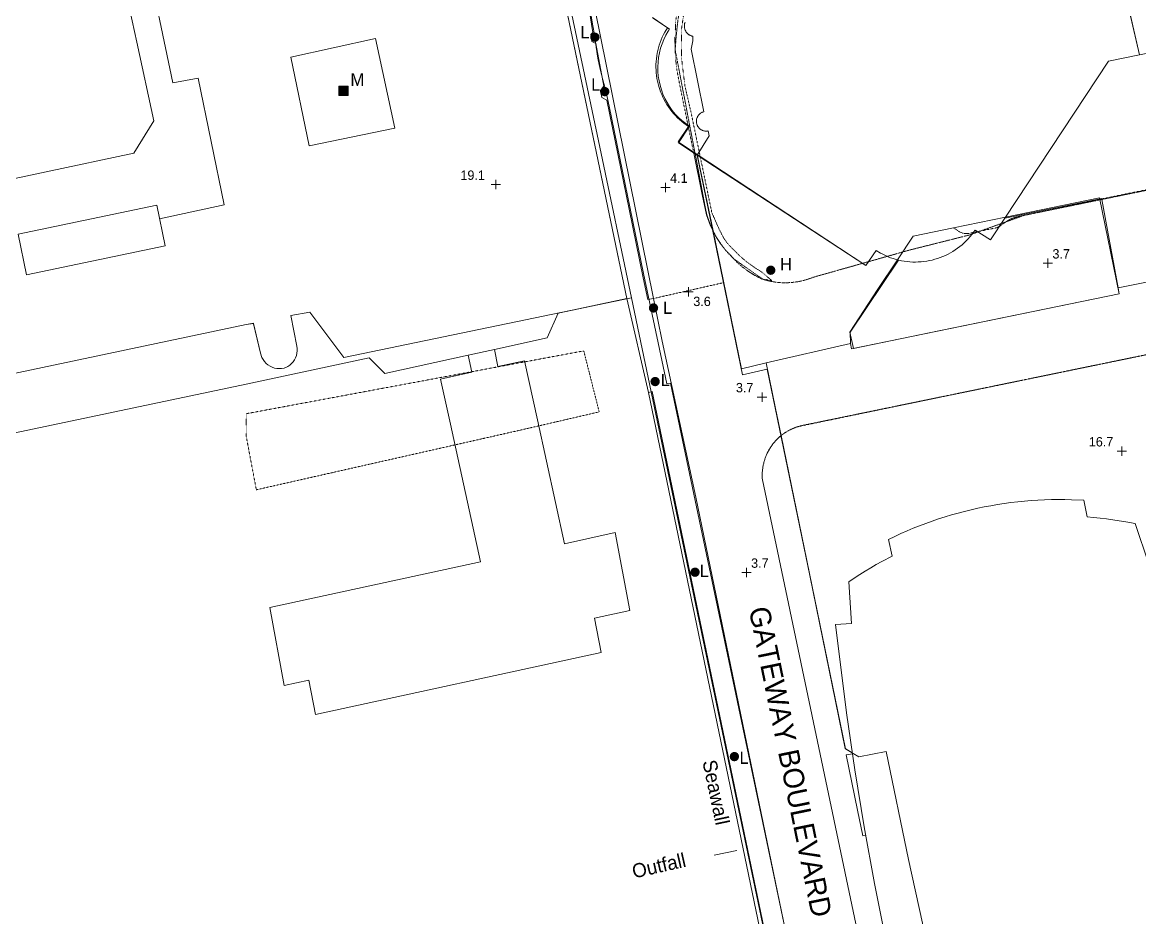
# Model space of a CAD drawing. Header units: millimetres. Extents: x 833924389 to 835767163, y 817400000 to 818811854.
# Drawn here: x 835226149 to 835345172, y 817740854 to 817836242 of the extents above; entities that cross this region are included whole.
import ezdxf
from ezdxf.enums import TextEntityAlignment as Align

# ---------------------------------------------------------------- set-up
doc = ezdxf.new("R2010")
doc.units = ezdxf.units.MM
doc.header["$LTSCALE"] = 10
doc.header["$MEASUREMENT"] = 0
doc.linetypes.add('11SW4B$0$DGN Style 5', pattern=[6.626977, 2.840133, -3.786844])
doc.linetypes.add('11SW4B$1$DGN Style 5', pattern=[1.174922, 0.503538, -0.671384])
doc.layers.add('01_Base_Plan', color=5, linetype='Continuous', lineweight=5)
doc.styles.add('11SW4B$0$Style-ENGINEERING', font='ENGINEERING.shx')
doc.styles.add('11SW4B$0$Style-WORKING', font='WORKING.shx')

# ---------------------------------------------------------------- blocks, each defined once
blk = doc.blocks.new('11SW4B$0$MOMIS')
at = {"layer": '01_Base_Plan', "linetype": 'Continuous', "lineweight": 13}
for p, q in [((-0.51, 0.52), (0.49, 0.52)), ((-0.51, 0.42), (0.49, 0.42)), ((-0.51, 0.32), (0.49, 0.32)), ((-0.51, 0.22), (0.49, 0.22)), ((-0.51, 0.12), (0.49, 0.12)), ((-0.51, 0.02), (0.49, 0.02)), ((-0.45, -0.47), (-0.45, 0.53)), ((-0.35, -0.47), (-0.35, 0.53)), ((-0.25, -0.47), (-0.25, 0.53)), ((-0.15, -0.47), (-0.15, 0.53)), ((-0.05, -0.47), (-0.05, 0.53)), ((0.05, -0.47), (0.05, 0.53)), ((0.15, -0.47), (0.15, 0.53)), ((0.25, -0.47), (0.25, 0.53)), ((0.35, -0.47), (0.35, 0.53)), ((0.45, -0.47), (0.45, 0.53)), ((-0.51, -0.08), (0.49, -0.08)), ((-0.51, -0.18), (0.49, -0.18)), ((-0.51, -0.28), (0.49, -0.28)), ((-0.51, -0.38), (0.49, -0.38))]:
    blk.add_line(p, q, dxfattribs=at)
blk.add_3dface([(-0.51, 0.53), (0.49, 0.53), (0.49, -0.47), (-0.51, -0.47)], dxfattribs=at)
blk = doc.blocks.new('11SW4B$0$SPOTHT')
at = {"layer": '01_Base_Plan', "linetype": 'Continuous', "lineweight": 13}
for p, q in [((-0.5, 0), (0.5, 0)), ((0, -0.5), (0, 0.5))]:
    blk.add_line(p, q, dxfattribs=at)
blk = doc.blocks.new('11SW4B$0$UTILP')
at = {"layer": '01_Base_Plan', "linetype": 'Continuous', "lineweight": 13}
h = blk.add_hatch(color=256, dxfattribs=at)
edge = h.paths.add_edge_path()
edge.add_arc((0, 0), 0.5, 0, 360)
blk = doc.blocks.new('11SW4B$0$UTIFH')
at = {"layer": '01_Base_Plan', "linetype": 'Continuous', "lineweight": 13}
h = blk.add_hatch(color=256, dxfattribs=at)
edge = h.paths.add_edge_path()
edge.add_arc((0, 0), 0.5, 0, 360)

msp = doc.modelspace()

# ---------------------------------------------------------------- linework, layer by layer
at = {"layer": '01_Base_Plan', "linetype": 'Continuous'}
for p, q in [((835290532, 817806803), (835279449, 817859949)), ((835341696, 817847634), (835345172, 817832768)), ((835297115, 817825023), (835297060, 817825290)), ((835283222, 817805262), (835290532, 817806803)), ((835250000, 817804035), (835250762, 817804196)), ((835302262, 817748021), (835299835, 817747514))]:
    msp.add_line(p, q, dxfattribs=at)
at = {"layer": '01_Base_Plan', "linetype": '11SW4B$1$DGN Style 5'}
for p, q in [((835297671, 817822330), (835297115, 817825023)), ((835300840, 817808505), (835293370, 817806819)), ((835250000, 817794546), (835250000, 817792117)), ((835250000, 817792117), (835251075, 817786442))]:
    msp.add_line(p, q, dxfattribs=at)
at = {"layer": '01_Base_Plan', "linetype": 'Continuous', "flags": 128}
for points in [[(835250762, 817804196), (835250779, 817804122), (835251504, 817800982), (835251660, 817800534), (835251786, 817800309), (835251940, 817800100), (835252117, 817799912), (835252317, 817799747), (835252534, 817799608), (835252766, 817799497), (835253009, 817799415), (835253260, 817799365), (835253515, 817799346), (835253771, 817799358), (835254022, 817799402), (835254413, 817799580), (835254626, 817799720), (835254819, 817799886), (835254989, 817800074), (835255135, 817800282), (835255253, 817800506), (835255343, 817800744), (835255402, 817800991), (835255431, 817801244), (835255427, 817801499), (835255393, 817801752), (835254734, 817805012), (835256764, 817805367), (835260392, 817800545), (835287458, 817806139), (835290532, 817806803), (835279449, 817859949)], [(835341696, 817847634), (835345172, 817832768)], [(835240776, 817815323), (835247633, 817816793), (835244868, 817830286), (835242183, 817829795), (835239226, 817843881), (835250000, 817846143)], [(835283880, 817840988), (835287678, 817822935)], [(835293370, 817806819), (835292763, 817806713), (835292283, 817809014), (835290774, 817816331), (835288399, 817827948), (835287882, 817828229), (835287744, 817828969), (835288110, 817829437), (835287234, 817833982), (835286828, 817834191), (835286721, 817834931), (835286929, 817835158), (835286530, 817837605)], [(835286660, 817837359), (835286871, 817836061), (835287141, 817834770), (835287270, 817833590), (835287449, 817832410), (835287691, 817831250), (835287980, 817830100), (835288320, 817828961)], [(835293370, 817806819), (835287142, 817837705)], [(835345172, 817832768), (835341841, 817832094), (835330795, 817815365), (835329288, 817813083), (835327635, 817814118), (835327464, 817813871), (835327284, 817813631), (835327094, 817813399), (835326896, 817813174), (835326689, 817812957), (835326473, 817812748), (835326249, 817812548), (835326018, 817812357), (835325780, 817812175), (835325534, 817812003), (835325282, 817811840), (835325024, 817811688), (835324760, 817811546), (835324490, 817811414), (835324216, 817811293), (835323937, 817811183), (835323653, 817811084), (835323367, 817810996), (835323077, 817810919), (835322784, 817810854), (835322489, 817810800), (835322192, 817810758), (835321893, 817810728), (835321594, 817810710), (835321294, 817810703), (835320994, 817810708), (835320694, 817810725), (835320396, 817810753), (835320099, 817810794), (835319803, 817810846), (835319510, 817810909), (835319481, 817810917), (835319219, 817810984), (835318932, 817811071), (835318648, 817811168), (835318369, 817811277), (835318094, 817811396), (835317824, 817811527), (835317559, 817811667), (835317100, 817811945), (835315989, 817810327), (835298040, 817822170), (835296003, 817823514), (835297110, 817825151), (835296861, 817825319), (835296620, 817825497), (835296385, 817825684), (835296159, 817825881), (835295940, 817826086), (835295729, 817826300), (835295527, 817826521), (835295334, 817826751), (835295150, 817826988), (835294976, 817827232), (835294811, 817827483), (835294656, 817827740), (835294512, 817828003), (835294378, 817828271), (835294255, 817828545), (835294143, 817828823), (835294041, 817829105), (835293951, 817829391), (835293872, 817829681), (835293805, 817829973), (835293750, 817830268), (835293706, 817830565), (835293673, 817830863), (835293653, 817831162), (835293644, 817831462), (835293647, 817831762), (835293662, 817832062), (835293689, 817832360), (835293727, 817832658), (835293778, 817832954), (835293840, 817833247), (835293913, 817833538), (835293998, 817833826), (835294094, 817834110), (835294201, 817834390), (835294319, 817834666), (835294448, 817834937), (835294588, 817835202), (835294867, 817835669), (835293261, 817836750)], [(835293358, 817836704), (835295073, 817835519), (835295072, 817835518), (835295072, 817835517), (835295071, 817835516), (835295071, 817835515), (835295070, 817835514), (835295070, 817835513), (835295069, 817835512), (835295069, 817835512), (835295068, 817835511), (835295068, 817835510), (835295068, 817835509), (835295067, 817835508), (835295067, 817835507), (835295066, 817835506), (835295066, 817835505), (835295065, 817835504), (835295065, 817835504), (835295064, 817835503), (835295064, 817835502), (835295063, 817835501), (835295063, 817835500), (835295062, 817835499), (835295062, 817835498), (835295061, 817835497), (835295061, 817835496), (835295061, 817835496), (835295060, 817835495), (835295060, 817835494), (835295059, 817835493), (835295059, 817835492), (835295058, 817835491), (835295058, 817835490), (835295057, 817835489), (835295057, 817835489), (835295056, 817835488), (835295056, 817835487), (835295055, 817835486), (835295055, 817835485), (835295054, 817835484), (835295054, 817835483), (835295054, 817835482), (835295053, 817835481), (835295053, 817835481), (835295052, 817835480), (835295052, 817835479), (835295051, 817835478), (835295051, 817835477), (835295050, 817835476), (835295050, 817835475), (835295049, 817835474), (835295049, 817835473), (835295048, 817835473), (835295048, 817835472), (835295047, 817835471), (835295047, 817835470), (835295046, 817835469), (835295046, 817835468), (835295046, 817835467), (835295045, 817835466), (835295045, 817835466), (835295044, 817835465), (835295044, 817835464), (835295043, 817835463), (835295043, 817835462), (835295042, 817835461), (835295042, 817835460), (835295041, 817835459), (835295041, 817835458), (835295040, 817835458), (835295040, 817835457), (835295039, 817835456), (835295039, 817835455), (835295038, 817835454), (835295038, 817835453), (835295037, 817835452), (835295037, 817835451), (835295037, 817835451), (835295036, 817835450), (835295036, 817835449), (835295035, 817835448), (835295035, 817835447), (835295034, 817835446), (835295034, 817835445), (835295033, 817835444), (835295033, 817835443), (835295032, 817835443), (835295032, 817835442), (835295031, 817835441), (835295031, 817835440), (835295030, 817835439), (835295030, 817835438), (835295029, 817835437), (835295029, 817835436), (835295028, 817835436), (835295028, 817835435), (835295028, 817835434), (835295027, 817835433), (835295027, 817835432), (835295026, 817835431), (835295026, 817835430), (835295025, 817835429), (835295025, 817835428), (835295024, 817835428), (835295024, 817835427), (835295023, 817835426), (835295023, 817835425), (835295022, 817835424), (835295022, 817835423), (835295021, 817835422), (835295021, 817835421), (835295020, 817835421), (835295020, 817835420), (835295019, 817835419), (835295019, 817835418), (835295019, 817835417), (835295018, 817835416), (835295018, 817835415), (835295017, 817835414), (835295017, 817835414), (835295016, 817835413), (835295016, 817835412), (835295015, 817835411), (835295015, 817835410), (835295014, 817835409), (835295014, 817835408), (835295013, 817835407), (835295013, 817835406), (835295012, 817835406), (835295012, 817835405), (835295011, 817835404), (835295011, 817835403), (835295010, 817835402), (835295010, 817835401), (835295009, 817835400), (835295009, 817835399), (835295008, 817835399), (835295008, 817835398), (835295008, 817835397), (835295007, 817835396), (835295007, 817835395), (835295006, 817835394), (835295006, 817835393), (835295005, 817835392), (835295005, 817835392), (835295004, 817835391), (835295004, 817835390), (835295003, 817835389), (835295003, 817835388), (835295002, 817835387), (835295002, 817835386), (835295001, 817835385), (835295001, 817835384), (835295000, 817835384), (835295000, 817835383), (835294999, 817835382), (835294999, 817835381), (835294998, 817835380), (835294998, 817835379), (835294997, 817835378), (835294997, 817835377), (835294996, 817835377), (835294996, 817835376), (835294996, 817835375), (835294995, 817835374), (835294995, 817835373), (835294994, 817835372), (835294994, 817835371), (835294993, 817835370), (835294993, 817835370), (835294992, 817835369), (835294992, 817835368), (835294991, 817835367), (835294991, 817835366), (835294990, 817835365), (835294990, 817835364), (835294989, 817835363), (835294989, 817835363), (835294988, 817835362), (835294988, 817835361), (835294987, 817835360), (835294987, 817835359), (835294986, 817835358), (835294986, 817835357), (835294985, 817835356), (835294985, 817835355), (835294984, 817835355), (835294984, 817835354), (835294983, 817835353), (835294983, 817835352), (835294983, 817835351), (835294982, 817835350), (835294982, 817835349), (835294981, 817835348), (835294981, 817835348), (835294980, 817835347), (835294980, 817835346), (835294979, 817835345), (835294979, 817835344), (835294978, 817835343), (835294978, 817835342), (835294977, 817835341), (835294977, 817835341), (835294976, 817835340), (835294976, 817835339), (835294975, 817835338), (835294975, 817835337), (835294974, 817835336), (835294974, 817835335), (835294973, 817835334), (835294973, 817835334), (835294972, 817835333), (835294972, 817835332), (835294971, 817835331), (835294971, 817835330), (835294970, 817835329), (835294970, 817835328), (835294969, 817835327), (835294969, 817835327), (835294968, 817835326), (835294968, 817835325), (835294967, 817835324), (835294967, 817835323), (835294967, 817835322), (835294966, 817835321), (835294966, 817835320), (835294965, 817835319), (835294965, 817835319), (835294964, 817835318), (835294964, 817835317), (835294963, 817835316), (835294963, 817835315), (835294962, 817835314), (835294962, 817835313), (835294961, 817835312), (835294961, 817835312), (835294960, 817835311), (835294960, 817835310), (835294959, 817835309), (835294959, 817835308), (835294958, 817835307), (835294958, 817835306), (835294957, 817835305), (835294957, 817835305), (835294956, 817835304), (835294956, 817835303), (835294955, 817835302), (835294955, 817835301), (835294709, 817834865), (835294480, 817834422), (835294293, 817833961), (835294138, 817833485), (835294015, 817833000), (835293925, 817832510), (835293868, 817832012), (835293843, 817831513), (835293853, 817831015), (835293895, 817830516), (835293970, 817830021), (835294078, 817829535), (835294219, 817829054), (835294391, 817828585), (835294594, 817828130), (835294829, 817827687), (835295093, 817827263), (835295384, 817826858), (835295703, 817826472), (835296046, 817826110), (835296419, 817825780), (835296816, 817825476), (835297213, 817825172), (835296046, 817823394), (835298038, 817822090), (835315989, 817810327), (835317100, 817811945), (835317559, 817811667), (835317824, 817811527), (835318094, 817811396), (835318369, 817811277), (835318648, 817811168), (835318932, 817811071), (835319219, 817810984), (835319481, 817810917), (835319510, 817810909), (835319803, 817810846), (835320099, 817810794), (835320396, 817810753), (835320694, 817810725), (835320994, 817810708), (835321294, 817810703), (835321594, 817810710), (835321893, 817810728), (835322192, 817810758), (835322489, 817810800), (835322784, 817810854), (835323077, 817810919), (835323367, 817810996), (835323653, 817811084), (835323937, 817811183), (835324216, 817811293), (835324490, 817811414), (835324760, 817811546), (835325024, 817811688), (835325282, 817811840), (835325534, 817812003), (835325780, 817812175), (835326018, 817812357), (835326249, 817812548), (835326473, 817812748), (835326689, 817812957), (835326896, 817813174), (835327094, 817813399), (835327284, 817813631), (835327464, 817813871), (835327635, 817814118), (835329288, 817813083), (835330795, 817815365), (835341841, 817832094), (835345172, 817832768)], [(835296742, 817836251), (835296725, 817836204), (835296711, 817836156), (835296698, 817836108), (835296688, 817836059), (835296680, 817836010), (835296674, 817835960), (835296670, 817835910), (835296669, 817835860), (835296670, 817835810), (835296673, 817835760), (835296678, 817835711), (835296686, 817835661), (835296696, 817835612), (835296708, 817835564), (835296722, 817835516), (835296738, 817835468), (835296756, 817835422), (835296777, 817835376), (835296799, 817835331), (835296823, 817835288), (835296850, 817835245), (835296878, 817835204), (835296908, 817835164), (835296940, 817835125), (835296973, 817835088), (835297008, 817835053), (835297045, 817835019), (835297083, 817834986), (835297123, 817834956), (835297163, 817834927), (835297206, 817834900), (835297249, 817834875), (835297293, 817834852), (835297339, 817834831), (835297385, 817834812), (835297432, 817834795), (835297480, 817834780), (835297556, 817834762), (835297563, 817834263), (835297389, 817833380), (835298751, 817826718), (835298709, 817826707), (835298656, 817826690), (835298571, 817826656), (835298522, 817826632), (835298474, 817826605), (835298397, 817826555), (835298324, 817826499), (835298257, 817826436), (835298220, 817826396), (835298184, 817826354), (835298130, 817826280), (835298083, 817826201), (835298058, 817826152), (835298035, 817826102), (835298004, 817826016), (835297980, 817825927), (835297964, 817825837), (835297956, 817825745), (835297956, 817825653), (835297959, 817825599), (835297966, 817825544), (835297976, 817825490), (835297988, 817825436), (835298015, 817825348), (835298034, 817825297), (835298057, 817825246), (835298082, 817825197), (835298109, 817825150), (835298139, 817825103), (835298171, 817825059), (835298206, 817825016), (835298243, 817824975), (835298282, 817824936), (835298323, 817824899), (835298365, 817824864), (835298410, 817824832), (835298456, 817824802), (835298504, 817824774), (835298553, 817824749), (835298603, 817824727), (835298654, 817824707), (835298707, 817824690), (835298796, 817824668), (835298850, 817824658), (835298905, 817824651), (835298959, 817824647), (835299014, 817824646), (835299070, 817824648), (835299124, 817824653), (835299179, 817824661), (835299220, 817824668), (835299331, 817824136), (835298029, 817822092)], [(835254732, 817832525), (835256695, 817823077), (835265826, 817824980), (835263761, 817834504), (835254732, 817832525)], [(835254732, 817832525), (835256695, 817823077), (835265826, 817824980), (835263761, 817834504), (835254732, 817832525)], [(835345172, 817832768), (835348402, 817833422)], [(835288320, 817828961), (835288660, 817827304)], [(835288660, 817827304), (835292313, 817809485)], [(835287678, 817822935), (835291054, 817806883)], [(835299662, 817814177), (835299473, 817814547), (835299016, 817815736), (835298582, 817817917), (835297673, 817822321), (835297671, 817822330)], [(835297778, 817822441), (835298898, 817816600), (835299078, 817815750), (835299340, 817814930), (835299660, 817814131)], [(835298029, 817822092), (835302862, 817798671), (835305509, 817799305), (835310030, 817777292), (835313811, 817758877), (835314559, 817758420), (835314665, 817758355)], [(835298040, 817822170), (835299722, 817814015), (835302180, 817802100), (835302750, 817799340)], [(835330875, 817815486), (835340895, 817817549), (835342990, 817807312), (835322742, 817803156), (835314698, 817801505), (835314289, 817803230), (835317296, 817807807), (835319369, 817810946)], [(835358772, 817811130), (835342893, 817807953), (835341145, 817817375), (835341129, 817817461), (835330795, 817815365)], [(835332306, 817815557), (835332309, 817815557), (835332313, 817815558), (835332316, 817815559), (835332319, 817815560), (835332323, 817815561), (835332326, 817815562), (835332330, 817815563), (835332333, 817815564), (835332337, 817815565), (835332340, 817815566), (835332344, 817815566), (835332348, 817815568), (835332352, 817815569), (835332356, 817815569), (835332359, 817815570), (835332362, 817815571), (835332365, 817815572), (835332369, 817815573), (835332372, 817815574), (835332376, 817815575), (835332379, 817815576), (835332383, 817815577), (835332387, 817815578), (835332539, 817815621), (835340930, 817817378)], [(835225702, 817813664), (835240478, 817816751), (835241378, 817812444), (835226602, 817809357), (835225702, 817813664)], [(835319369, 817810946), (835321028, 817813458), (835325343, 817814346), (835330875, 817815486)], [(835330581, 817814766), (835330584, 817814768), (835330587, 817814770), (835330591, 817814772), (835330594, 817814774), (835330598, 817814776), (835330601, 817814778), (835330604, 817814780), (835330607, 817814782), (835330610, 817814784), (835330615, 817814786), (835330617, 817814788), (835330621, 817814790), (835330624, 817814792), (835330628, 817814795), (835330631, 817814796), (835330634, 817814798), (835330638, 817814800), (835330641, 817814802), (835330644, 817814804), (835330648, 817814806), (835330651, 817814808), (835330655, 817814811), (835330658, 817814812), (835330661, 817814814), (835330664, 817814816), (835330668, 817814818), (835330671, 817814820), (835330674, 817814822), (835330677, 817814824), (835330680, 817814826), (835330683, 817814828), (835330685, 817814830), (835330688, 817814831), (835330691, 817814833), (835330694, 817814835), (835330697, 817814837), (835330700, 817814839), (835330702, 817814840), (835330705, 817814842), (835330708, 817814843), (835330710, 817814845), (835330713, 817814847), (835330715, 817814848), (835330719, 817814850), (835330722, 817814852), (835330725, 817814854), (835330727, 817814856), (835330731, 817814858), (835330734, 817814860), (835330738, 817814863), (835330741, 817814864), (835330743, 817814866), (835330747, 817814868), (835330750, 817814870), (835330753, 817814872), (835330757, 817814875), (835330761, 817814877), (835330764, 817814879), (835330767, 817814881), (835330770, 817814883), (835330772, 817814885), (835330775, 817814886), (835330779, 817814889), (835330782, 817814891), (835330786, 817814893), (835330790, 817814896), (835330793, 817814898), (835330796, 817814900), (835330799, 817814902), (835330803, 817814904), (835330806, 817814906), (835330810, 817814909), (835330814, 817814911), (835330818, 817814913), (835330821, 817814916), (835330825, 817814918), (835330829, 817814921), (835330832, 817814923), (835330835, 817814925), (835330838, 817814927), (835330842, 817814929), (835330846, 817814932), (835330849, 817814934), (835330852, 817814936), (835330855, 817814938), (835330859, 817814940), (835330863, 817814943), (835330866, 817814945), (835330870, 817814947), (835330874, 817814950), (835330876, 817814951), (835330879, 817814953), (835330883, 817814956), (835330887, 817814958), (835330891, 817814961), (835330895, 817814963), (835330898, 817814966), (835330902, 817814968), (835330906, 817814970), (835330910, 817814973), (835330913, 817814975), (835330916, 817814977), (835330919, 817814979), (835330923, 817814981), (835330927, 817814984), (835330930, 817814986), (835330933, 817814988), (835330936, 817814990), (835330940, 817814992), (835330944, 817814995), (835330947, 817814997), (835330950, 817814999), (835330953, 817815001), (835330956, 817815003), (835330959, 817815005), (835330962, 817815007), (835330966, 817815009), (835330969, 817815011), (835330972, 817815013), (835330975, 817815015), (835330979, 817815017), (835330983, 817815020), (835330986, 817815022), (835330990, 817815024), (835330994, 817815027), (835330996, 817815029), (835330999, 817815030), (835331002, 817815032), (835331004, 817815034), (835331007, 817815035), (835331009, 817815037), (835331011, 817815038), (835331015, 817815040), (835331018, 817815043), (835331021, 817815044), (835331024, 817815046), (835331027, 817815049), (835331031, 817815051), (835331034, 817815053), (835331038, 817815055), (835331040, 817815057), (835331043, 817815058), (835331046, 817815060), (835331050, 817815062), (835331052, 817815064), (835331055, 817815066), (835331057, 817815067), (835331060, 817815069), (835331062, 817815070), (835331065, 817815072), (835331067, 817815074), (835331070, 817815075), (835331072, 817815077), (835331075, 817815078), (835331078, 817815080), (835331080, 817815082), (835331084, 817815084), (835331086, 817815085), (835331089, 817815087), (835331092, 817815089), (835331095, 817815091), (835331098, 817815093), (835331101, 817815095), (835331104, 817815096), (835331107, 817815098), (835331111, 817815101), (835331114, 817815103), (835331118, 817815105), (835331121, 817815107), (835331124, 817815109), (835331127, 817815111), (835331130, 817815112), (835331133, 817815114), (835331136, 817815116), (835331141, 817815119), (835331145, 817815121), (835331148, 817815124), (835331152, 817815126), (835331156, 817815128), (835331160, 817815131), (835331163, 817815133), (835331166, 817815135), (835331169, 817815136), (835331172, 817815138), (835331175, 817815140), (835331179, 817815142), (835331183, 817815145), (835331188, 817815147), (835331192, 817815150), (835331195, 817815152), (835331199, 817815154), (835331203, 817815156), (835331206, 817815158), (835331210, 817815160), (835331213, 817815162), (835331216, 817815164), (835331219, 817815165), (835331222, 817815167), (835331225, 817815169), (835331229, 817815171), (835331233, 817815173), (835331237, 817815176), (835331240, 817815178), (835331243, 817815179), (835331245, 817815181), (835331248, 817815182), (835331251, 817815184), (835331254, 817815186), (835331257, 817815187), (835331259, 817815189), (835331262, 817815190), (835331265, 817815192), (835331270, 817815194), (835331274, 817815197), (835331277, 817815198), (835331280, 817815200), (835331284, 817815202), (835331288, 817815205), (835331292, 817815207), (835331295, 817815209), (835331299, 817815211), (835331302, 817815213), (835331306, 817815214), (835331309, 817815216), (835331313, 817815218), (835331316, 817815220), (835331320, 817815222), (835331324, 817815224), (835331328, 817815226), (835331332, 817815229), (835331336, 817815231), (835331340, 817815233), (835331342, 817815234), (835331345, 817815236), (835331349, 817815237), (835331352, 817815239), (835331355, 817815241), (835331360, 817815243), (835331364, 817815245), (835331367, 817815247), (835331370, 817815248), (835331372, 817815249), (835331375, 817815251), (835331379, 817815253), (835331381, 817815254), (835331385, 817815256), (835331389, 817815258), (835331392, 817815260), (835331396, 817815261), (835331401, 817815264), (835331405, 817815266), (835331408, 817815267), (835331411, 817815269), (835331415, 817815271), (835331418, 817815272), (835331421, 817815274), (835331425, 817815276), (835331428, 817815277), (835331431, 817815279), (835331434, 817815280), (835331437, 817815281), (835331439, 817815283), (835331442, 817815284), (835331446, 817815286), (835331449, 817815287), (835331453, 817815289), (835331456, 817815290), (835331460, 817815293), (835331465, 817815295), (835331469, 817815296), (835331473, 817815298), (835331476, 817815299), (835331478, 817815301), (835331482, 817815302), (835331486, 817815304), (835331489, 817815305), (835331492, 817815307), (835331496, 817815308), (835331499, 817815310), (835331504, 817815312), (835331507, 817815314), (835331512, 817815316), (835331516, 817815317), (835331519, 817815318), (835331522, 817815320), (835331525, 817815321), (835331528, 817815322), (835331531, 817815324), (835331536, 817815326), (835331538, 817815327), (835331541, 817815328), (835331545, 817815330), (835331549, 817815331), (835331553, 817815333), (835331556, 817815334), (835331560, 817815336), (835331564, 817815338), (835331567, 817815339), (835331571, 817815340), (835331575, 817815342), (835331580, 817815344), (835331583, 817815345), (835331587, 817815347), (835331591, 817815348), (835331595, 817815350), (835331598, 817815351), (835331601, 817815352), (835331604, 817815353), (835331608, 817815355), (835331612, 817815356), (835331616, 817815358), (835331619, 817815359), (835331621, 817815360), (835331625, 817815361), (835331628, 817815362), (835331631, 817815363), (835331635, 817815365), (835331639, 817815367), (835331643, 817815368), (835331647, 817815369), (835331650, 817815371), (835331654, 817815372), (835331659, 817815374), (835331663, 817815375), (835331666, 817815376), (835331669, 817815377), (835331673, 817815379), (835331677, 817815380), (835331682, 817815382), (835331686, 817815383), (835331691, 817815385), (835331696, 817815387), (835331700, 817815388), (835331703, 817815389), (835331707, 817815390), (835331710, 817815391), (835331713, 817815393), (835331717, 817815394), (835331720, 817815395), (835331724, 817815396), (835331728, 817815398), (835331732, 817815399), (835331736, 817815400), (835331740, 817815401), (835331743, 817815402), (835331746, 817815404), (835331750, 817815405), (835331754, 817815406), (835331758, 817815407), (835331762, 817815409), (835331765, 817815410), (835331769, 817815411), (835331773, 817815412), (835331777, 817815413), (835331781, 817815415), (835331784, 817815416), (835331788, 817815417), (835331792, 817815418), (835331795, 817815419), (835331799, 817815420), (835331803, 817815421), (835331807, 817815423), (835331811, 817815424), (835331816, 817815426), (835331820, 817815427), (835331825, 817815428), (835331829, 817815429), (835331833, 817815431), (835331836, 817815432), (835331839, 817815432), (835331843, 817815434), (835331846, 817815435), (835331850, 817815436), (835331854, 817815437), (835331858, 817815438), (835331861, 817815439), (835331866, 817815441), (835331871, 817815442), (835331876, 817815443), (835331881, 817815445), (835331886, 817815446), (835331890, 817815448), (835331893, 817815448), (835331897, 817815449), (835331901, 817815451), (835331903, 817815451), (835331906, 817815452), (835331908, 817815453), (835331911, 817815454), (835331914, 817815454), (835331918, 817815455), (835331921, 817815456), (835331925, 817815457), (835331928, 817815458), (835331931, 817815459), (835331934, 817815460), (835331936, 817815461), (835331939, 817815461), (835331942, 817815462), (835331945, 817815463), (835331948, 817815464), (835331951, 817815465), (835331954, 817815465), (835331957, 817815466), (835331960, 817815467), (835331963, 817815468), (835331967, 817815469), (835331970, 817815470), (835331974, 817815471), (835331978, 817815472), (835331982, 817815473), (835331986, 817815474), (835331989, 817815475), (835331993, 817815476), (835331996, 817815477), (835331998, 817815477), (835332002, 817815478), (835332005, 817815479), (835332008, 817815480), (835332012, 817815481), (835332015, 817815482), (835332018, 817815483), (835332022, 817815484), (835332025, 817815484), (835332028, 817815485), (835332033, 817815487), (835332036, 817815487), (835332040, 817815488), (835332044, 817815489), (835332047, 817815490), (835332050, 817815491), (835332055, 817815492), (835332058, 817815493), (835332061, 817815494), (835332065, 817815495), (835332069, 817815496), (835332072, 817815497), (835332076, 817815498), (835332080, 817815499), (835332083, 817815500), (835332086, 817815500), (835332089, 817815501), (835332093, 817815502), (835332097, 817815503), (835332101, 817815504), (835332105, 817815505), (835332109, 817815506), (835332112, 817815507), (835332116, 817815508), (835332120, 817815509), (835332123, 817815510), (835332127, 817815511), (835332130, 817815512), (835332134, 817815513), (835332138, 817815514), (835332142, 817815515), (835332146, 817815516), (835332150, 817815517), (835332154, 817815518), (835332158, 817815519), (835332161, 817815520), (835332165, 817815521), (835332169, 817815522), (835332173, 817815523), (835332176, 817815523), (835332180, 817815524), (835332184, 817815525), (835332188, 817815526), (835332192, 817815527), (835332196, 817815528), (835332199, 817815529), (835332203, 817815530), (835332207, 817815531), (835332211, 817815532), (835332215, 817815533), (835332219, 817815534), (835332223, 817815535), (835332227, 817815536), (835332231, 817815537), (835332235, 817815538), (835332238, 817815539), (835332242, 817815540), (835332245, 817815541), (835332249, 817815542), (835332253, 817815543), (835332257, 817815544), (835332261, 817815545), (835332265, 817815546), (835332269, 817815547), (835332272, 817815548), (835332275, 817815549), (835332279, 817815550), (835332283, 817815551), (835332287, 817815552), (835332290, 817815553), (835332294, 817815554), (835332298, 817815555), (835332302, 817815556), (835332306, 817815557)], [(835319481, 817810917), (835314340, 817803240), (835314371, 817802020)], [(835292313, 817809485), (835294796, 817797738)], [(835314370, 817802019), (835314485, 817801458), (835342995, 817807311), (835342890, 817807950)], [(835291054, 817806883), (835287458, 817806139)], [(835290532, 817806803), (835292851, 817796808), (835305900, 817733997), (835309587, 817716141)], [(835308979, 817732065), (835297888, 817785656), (835294323, 817802276), (835293370, 817806819)], [(835283222, 817805262), (835282064, 817802623), (835276435, 817801392), (835273645, 817800781), (835264755, 817798836), (835263084, 817800486), (835250000, 817797703)], [(835250000, 817804035), (835096729, 817771705)], [(835305392, 817799949), (835314370, 817802019)], [(835314370, 817802019), (835314371, 817802020)], [(835314370, 817802020), (835314370, 817802019)], [(835302750, 817799340), (835305392, 817799949)], [(835305392, 817799949), (835305392, 817799949)], [(835305392, 817799949), (835306382, 817795118)], [(835310067, 817716201), (835307095, 817730467), (835293259, 817796912), (835292851, 817796808)], [(835295881, 817794606), (835295209, 817797806), (835294796, 817797738)], [(835312074, 817717457), (835295881, 817794606)], [(835306382, 817795118), (835306977, 817792216), (835313820, 817758830), (835314551, 817758402)], [(835306977, 817792216), (835306903, 817792155), (835306831, 817792092), (835306760, 817792029), (835306689, 817791964), (835306620, 817791897), (835306552, 817791830), (835306486, 817791762), (835306420, 817791692), (835306356, 817791621), (835306293, 817791549), (835306231, 817791476), (835306171, 817791402), (835306111, 817791327), (835306054, 817791251), (835305997, 817791174), (835305942, 817791096), (835305888, 817791017), (835305836, 817790937), (835305785, 817790856), (835305735, 817790774), (835305687, 817790691), (835305640, 817790608), (835305595, 817790524), (835305551, 817790439), (835305509, 817790353), (835305468, 817790266), (835305429, 817790179), (835305391, 817790091), (835305355, 817790003), (835305320, 817789914), (835305287, 817789824), (835305256, 817789734), (835305226, 817789643), (835305197, 817789551), (835305171, 817789460), (835305145, 817789367), (835305122, 817789275), (835305100, 817789181), (835305080, 817789088), (835305061, 817788994), (835305044, 817788900), (835305029, 817788806), (835305015, 817788711), (835305003, 817788616), (835304993, 817788521), (835304984, 817788426), (835304977, 817788330), (835304971, 817788235), (835304968, 817788139), (835304966, 817788044), (835304965, 817787948), (835304966, 817787853), (835304969, 817787757), (835304974, 817787661), (835304984, 817787514), (835315558, 817737303)], [(835306967, 817792207), (835306760, 817792029), (835306690, 817791964), (835306620, 817791897), (835306553, 817791830), (835306486, 817791762), (835306420, 817791692), (835306356, 817791621), (835306293, 817791549), (835306231, 817791476), (835306171, 817791402), (835306111, 817791327), (835306054, 817791251), (835305997, 817791174), (835305942, 817791096), (835305888, 817791017), (835305836, 817790937), (835305785, 817790856), (835305735, 817790774), (835305509, 817790353), (835305468, 817790266), (835305429, 817790179), (835305391, 817790091), (835305355, 817790003), (835305320, 817789914), (835305287, 817789824), (835305256, 817789734), (835305226, 817789643), (835305197, 817789551), (835305171, 817789460), (835305145, 817789367), (835305122, 817789275), (835305100, 817789182), (835305080, 817789088), (835305061, 817788994), (835305044, 817788900), (835305029, 817788806), (835305015, 817788711), (835305003, 817788616), (835304993, 817788521), (835304984, 817788426), (835304977, 817788330), (835304971, 817788235), (835304968, 817788139), (835304966, 817788044), (835304965, 817787948), (835304966, 817787853), (835304969, 817787757), (835304974, 817787661), (835304984, 817787513), (835315558, 817737303)], [(835318147, 817738458), (835316935, 817744484), (835315829, 817750530), (835314828, 817756595), (835313933, 817762676), (835312762, 817772081), (835314459, 817772179), (835314202, 817776646), (835314772, 817777034), (835315349, 817777411), (835315932, 817777778), (835316521, 817778134), (835317117, 817778481), (835317718, 817778817), (835318795, 817779385), (835318435, 817781152), (835319083, 817781465), (835319736, 817781766), (835320395, 817782056), (835321058, 817782334), (835321726, 817782601), (835322399, 817782856), (835323076, 817783099), (835323757, 817783330), (835324442, 817783549), (835325131, 817783757), (835325823, 817783952), (835326519, 817784135), (835327218, 817784306), (835327919, 817784465), (835328624, 817784612), (835329330, 817784746), (835330039, 817784868), (835330750, 817784977), (835331463, 817785074), (835332178, 817785159), (835332893, 817785231), (835333610, 817785291), (835334328, 817785338), (835335047, 817785372), (835335766, 817785394), (835336485, 817785404), (835337204, 817785401), (835337924, 817785385), (835339212, 817785326), (835339583, 817783554), (835340270, 817783497), (835340956, 817783429), (835341640, 817783348), (835342323, 817783255), (835343004, 817783150), (835343683, 817783034), (835344683, 817782840), (835346150, 817778520)], [(835346150, 817778520), (835344683, 817782840), (835343683, 817783034), (835343004, 817783150), (835342323, 817783255), (835341640, 817783348), (835340956, 817783429), (835340270, 817783497), (835339583, 817783554), (835339212, 817785326), (835337924, 817785385), (835337204, 817785401), (835336485, 817785404), (835335766, 817785394), (835335047, 817785372), (835334328, 817785338), (835333610, 817785291), (835332893, 817785231), (835332178, 817785159), (835331463, 817785074), (835330750, 817784977), (835330039, 817784868), (835329330, 817784746), (835328624, 817784612), (835327919, 817784465), (835327218, 817784306), (835326519, 817784135), (835325823, 817783952), (835325131, 817783757), (835324442, 817783549), (835323757, 817783330), (835323076, 817783099), (835322399, 817782856), (835321726, 817782601), (835321058, 817782334), (835320395, 817782056), (835319736, 817781766), (835319083, 817781465), (835318435, 817781152), (835318795, 817779385), (835317718, 817778817), (835317117, 817778481), (835316521, 817778134), (835315932, 817777778), (835315349, 817777411), (835314772, 817777034), (835314202, 817776646), (835314459, 817772179), (835312762, 817772081), (835313933, 817762676), (835314828, 817756595), (835315829, 817750530), (835316935, 817744484), (835318147, 817738458)], [(835314665, 817758355), (835315269, 817757986), (835318186, 817758541), (835320548, 817747067), (835322813, 817736732), (835319699, 817736093), (835318922, 817734925)], [(835314575, 817758313), (835313905, 817758214), (835315128, 817752302), (835315689, 817749564), (835315989, 817749625)]]:
    msp.add_lwpolyline(points, dxfattribs=at)
at = {"layer": '01_Base_Plan', "linetype": '11SW4B$1$DGN Style 5', "flags": 128}
for points in [[(835318150, 817857931), (835317537, 817857795), (835314588, 817857215), (835313012, 817856971), (835311495, 817856480), (835309560, 817855705), (835307831, 817854540), (835307749, 817854482), (835307667, 817854424), (835307585, 817854367), (835307503, 817854310), (835307421, 817854253), (835307338, 817854196), (835307256, 817854139), (835307173, 817854083), (835307091, 817854026), (835307008, 817853969), (835306926, 817853913), (835306843, 817853856), (835306761, 817853799), (835306679, 817853742), (835306597, 817853684), (835306515, 817853627), (835306433, 817853569), (835306352, 817853511), (835306271, 817853452), (835306191, 817853393), (835306110, 817853333), (835306031, 817853273), (835305951, 817853213), (835305872, 817853151), (835305794, 817853089), (835305716, 817853027), (835305639, 817852964), (835305562, 817852900), (835305485, 817852837), (835305408, 817852772), (835305332, 817852708), (835305255, 817852643), (835305180, 817852578), (835305104, 817852512), (835305029, 817852446), (835304954, 817852380), (835304879, 817852313), (835304804, 817852246), (835304730, 817852179), (835304656, 817852111), (835304583, 817852043), (835304510, 817851974), (835304437, 817851906), (835304364, 817851837), (835304292, 817851767), (835304220, 817851698), (835304149, 817851628), (835304078, 817851557), (835304007, 817851487), (835303937, 817851416), (835303867, 817851345), (835303797, 817851273), (835303727, 817851201), (835303658, 817851130), (835303589, 817851057), (835303520, 817850985), (835303451, 817850912), (835303383, 817850839), (835303315, 817850766), (835303247, 817850692), (835303179, 817850619), (835303112, 817850545), (835303044, 817850470), (835302977, 817850396), (835302911, 817850321), (835302844, 817850246), (835302778, 817850171), (835302712, 817850096), (835302647, 817850020), (835302581, 817849944), (835302516, 817849868), (835302501, 817849851), (835302451, 817849792), (835302387, 817849715), (835302323, 817849638), (835302259, 817849561), (835302195, 817849484), (835302132, 817849407), (835302069, 817849329), (835302007, 817849251), (835301944, 817849173), (835301882, 817849095), (835301821, 817849016), (835301759, 817848937), (835301698, 817848858), (835301638, 817848779), (835301577, 817848699), (835301517, 817848619), (835301457, 817848539), (835301397, 817848459), (835301338, 817848378), (835301279, 817848297), (835301220, 817848216), (835301161, 817848135), (835301103, 817848054), (835301045, 817847972), (835300988, 817847890), (835300930, 817847808), (835300873, 817847726), (835300817, 817847643), (835300760, 817847560), (835300704, 817847477), (835300648, 817847394), (835300593, 817847311), (835300538, 817847227), (835300483, 817847144), (835300429, 817847060), (835300375, 817846976), (835300321, 817846891), (835300267, 817846807), (835300214, 817846722), (835300161, 817846638), (835300109, 817846553), (835300057, 817846467), (835300005, 817846382), (835299953, 817846296), (835299902, 817846210), (835299851, 817846124), (835299800, 817846038), (835299750, 817845952), (835299700, 817845865), (835299650, 817845778), (835299601, 817845691), (835299552, 817845604), (835299503, 817845516), (835299454, 817845429), (835299406, 817845341), (835299358, 817845253), (835299311, 817845164), (835299264, 817845076), (835299217, 817844988), (835299171, 817844899), (835299124, 817844810), (835299079, 817844721), (835299033, 817844632), (835298988, 817844543), (835298943, 817844453), (835298899, 817844364), (835298855, 817844274), (835298811, 817844184), (835298768, 817844094), (835298725, 817844004), (835298682, 817843914), (835298640, 817843823), (835298598, 817843733), (835298556, 817843642), (835298514, 817843551), (835298473, 817843459), (835298433, 817843368), (835298392, 817843276), (835298352, 817843185), (835298312, 817843093), (835298273, 817843001), (835298234, 817842908), (835298195, 817842816), (835298157, 817842724), (835298119, 817842631), (835298081, 817842538), (835298044, 817842445), (835298007, 817842352), (835297970, 817842259), (835297934, 817842166), (835297898, 817842072), (835297862, 817841979), (835297827, 817841885), (835297792, 817841791), (835297758, 817841698), (835297724, 817841604), (835297690, 817841510), (835297656, 817841415), (835297623, 817841321), (835297591, 817841227), (835297559, 817841132), (835297528, 817841037), (835297497, 817840942), (835297467, 817840847), (835297438, 817840751), (835297409, 817840656), (835297380, 817840560), (835297352, 817840464), (835297324, 817840368), (835297297, 817840272), (835297269, 817840176), (835297242, 817840079), (835297216, 817839983), (835297189, 817839886), (835297163, 817839790), (835297137, 817839693), (835297111, 817839596), (835297085, 817839500), (835297059, 817839403), (835297032, 817839306), (835297006, 817839210), (835296980, 817839113), (835296954, 817839017), (835296927, 817838920), (835296901, 817838824), (835296874, 817838727), (835296847, 817838631), (835296809, 817838500), (835296346, 817835420), (835296372, 817832456), (835296720, 817829512), (835297388, 817826624), (835298374, 817821869), (835298781, 817819904), (835299602, 817815944), (835299818, 817815474), (835300020, 817815015), (835300221, 817814556), (835300429, 817814101), (835300651, 817813655), (835300891, 817813222), (835301170, 817812812), (835301496, 817812432), (835301846, 817812070), (835302200, 817811717), (835302561, 817811373), (835302935, 817811041), (835303320, 817810723), (835303718, 817810422), (835304130, 817810141), (835304550, 817809870), (835304967, 817809596), (835305985, 817808724)], [(835297059, 817825290), (835296312, 817828915), (835295824, 817831413), (835295638, 817833951), (835295758, 817836493), (835296213, 817838670), (835297468, 817842675), (835297971, 817843700)], [(835358521, 817820938), (835343442, 817817907), (835340930, 817817378)], [(835325343, 817814346), (835326033, 817813895), (835326444, 817813738), (835326913, 817813744), (835329917, 817814351), (835330249, 817814497), (835330581, 817814766)], [(835305985, 817808724), (835304983, 817808907), (835302037, 817810978), (835301005, 817812034), (835300144, 817813233), (835299662, 817814177)], [(835306967, 817792207), (835306977, 817792216), (835307131, 817792333), (835307539, 817792607), (835307623, 817792657), (835307709, 817792706), (835307795, 817792754), (835307882, 817792800), (835307969, 817792844), (835308058, 817792887), (835308147, 817792928), (835308237, 817792968), (835308327, 817793006), (835308419, 817793043), (835308511, 817793078), (835308603, 817793111), (835308696, 817793143), (835308790, 817793173), (835309051, 817793231), (835321763, 817795868), (835353008, 817802297), (835355985, 817802386), (835399686, 817811456), (835400282, 817811580), (835401369, 817811806), (835401705, 817811874)], [(835251075, 817786442), (835279622, 817792893), (835287599, 817794739), (835285953, 817801241), (835250000, 817794546)]]:
    msp.add_lwpolyline(points, dxfattribs=at)
at = {"layer": '01_Base_Plan', "linetype": '11SW4B$0$DGN Style 5', "flags": 128}
for points in [[(835298228, 817843809), (835297602, 817842391), (835296988, 817840820), (835296449, 817839230), (835296180, 817837770), (835295961, 817836289), (835295801, 817834811), (835295691, 817833320), (835297778, 817822441)], [(835395430, 817826619), (835395428, 817826619), (835395101, 817826633), (835394772, 817826653), (835394444, 817826678), (835394116, 817826710), (835393789, 817826746), (835393462, 817826789), (835393137, 817826838), (835392812, 817826892), (835392488, 817826951), (835392165, 817827017), (835391635, 817827137), (835391486, 817827161), (835391336, 817827182), (835391186, 817827200), (835391036, 817827216), (835390885, 817827229), (835390734, 817827240), (835390583, 817827248), (835390432, 817827253), (835390281, 817827256), (835390129, 817827256), (835389978, 817827254), (835389827, 817827249), (835389676, 817827241), (835389546, 817827232), (835389525, 817827230), (835389374, 817827217), (835389224, 817827201), (835389074, 817827183), (835388924, 817827162), (835388707, 817827127), (835358559, 817820945), (835341145, 817817375), (835332834, 817815671), (835327026, 817813582), (835320672, 817811984), (835310382, 817809077), (835310254, 817809026), (835310126, 817808978), (835309996, 817808932), (835309865, 817808888), (835309734, 817808846), (835309602, 817808807), (835309469, 817808770), (835309336, 817808735), (835309202, 817808703), (835309068, 817808673), (835308933, 817808645), (835308798, 817808620), (835308662, 817808597), (835308526, 817808577), (835308389, 817808558), (835308253, 817808543), (835308116, 817808529), (835307978, 817808518), (835307841, 817808510), (835307703, 817808503), (835307566, 817808500), (835307428, 817808498), (835307290, 817808499), (835307153, 817808503), (835307015, 817808508), (835306878, 817808516), (835306740, 817808527), (835306603, 817808540), (835306466, 817808555), (835306330, 817808573), (835306194, 817808593), (835306058, 817808616), (835305922, 817808641), (835305787, 817808668), (835305653, 817808698), (835305519, 817808730), (835305386, 817808764), (835305253, 817808800), (835305121, 817808839), (835304930, 817808900)], [(835299660, 817814131), (835299722, 817814015), (835300070, 817813359), (835300539, 817812631), (835301070, 817811949), (835301507, 817811484)], [(835301507, 817811484), (835301660, 817811320), (835302230, 817810730), (835302840, 817810189), (835303500, 817809699), (835304199, 817809270), (835304930, 817808900)], [(835401369, 817811806), (835400282, 817811580), (835399686, 817811456), (835355985, 817802386), (835353008, 817802297), (835321763, 817795868)], [(835321763, 817795868), (835309169, 817793277), (835309073, 817793253), (835308978, 817793228), (835308884, 817793201), (835308790, 817793173), (835308696, 817793143), (835308603, 817793111), (835308511, 817793077), (835308419, 817793042), (835308327, 817793006), (835308237, 817792968), (835308147, 817792928), (835308058, 817792887), (835307969, 817792844), (835307882, 817792800), (835307795, 817792754), (835307709, 817792706), (835307623, 817792657), (835307539, 817792607), (835307456, 817792555), (835307373, 817792502), (835307291, 817792447), (835307211, 817792391), (835307131, 817792333), (835306977, 817792216)]]:
    msp.add_lwpolyline(points, dxfattribs=at)
at = {"layer": '01_Base_Plan', "flags": 128}
for points in [[(835238342, 817834134), (835236849, 817840988)], [(835173035, 817806980), (835191617, 817810881), (835191293, 817812355), (835238035, 817822313), (835240168, 817825750), (835238342, 817834134)], [(835287458, 817806138), (835291054, 817806883)], [(835291054, 817806883), (835293648, 817794497)], [(835287458, 817806139), (835260392, 817800545), (835256764, 817805367), (835254734, 817805012), (835255393, 817801752), (835255427, 817801499), (835255431, 817801244), (835255402, 817800991), (835255343, 817800744), (835255253, 817800506), (835255135, 817800282), (835254989, 817800074), (835254819, 817799886), (835254626, 817799720), (835254413, 817799580), (835254022, 817799402), (835253771, 817799358), (835253515, 817799346), (835253260, 817799365), (835253009, 817799415), (835252766, 817799497), (835252534, 817799608), (835252317, 817799747), (835252117, 817799912), (835251940, 817800100), (835251786, 817800309), (835251660, 817800534), (835251504, 817800982), (835250768, 817804166), (835250000, 817804035)], [(835276435, 817801392), (835282064, 817802623), (835283222, 817805262), (835287458, 817806138)], [(835273645, 817800781), (835276435, 817801392)], [(835281015, 817793880), (835279636, 817800175), (835276809, 817799563), (835276435, 817801392)], [(835250000, 817797703), (835263084, 817800486), (835264755, 817798836), (835273645, 817800781)], [(835273645, 817800781), (835274040, 817798963), (835270691, 817798237), (835271745, 817793428)], [(835250000, 817797703), (835096729, 817765412)], [(835293648, 817794497), (835310052, 817716169)], [(835271745, 817793428), (835274959, 817778765), (835252505, 817773886), (835254044, 817765588), (835256680, 817766160), (835257361, 817762488), (835287795, 817769100), (835287114, 817772773), (835290846, 817773583), (835289304, 817781894), (835283912, 817780666), (835281015, 817793880)], [(835302262, 817748021), (835299835, 817747514)]]:
    msp.add_lwpolyline(points, dxfattribs=at)

# ---------------------------------------------------------------- block references
at = {"layer": '01_Base_Plan', "linetype": 'Continuous', "xscale": 1000, "yscale": 1000, "zscale": 1000}
for name, p in [('11SW4B$0$UTILP', (835287143, 817834658)), ('11SW4B$0$UTILP', (835287143, 817834658)), ('11SW4B$0$MOMIS', (835260357, 817828915)), ('11SW4B$0$UTILP', (835288189, 817828860)), ('11SW4B$0$SPOTHT', (835276588, 817818958, 19100)), ('11SW4B$0$SPOTHT', (835294653, 817818643, 4100)), ('11SW4B$0$SPOTHT', (835335383, 817810578, 3700)), ('11SW4B$0$UTIFH', (835305874, 817809833)), ('11SW4B$0$SPOTHT', (835297123, 817807516, 3600)), ('11SW4B$0$UTILP', (835293384, 817805810)), ('11SW4B$0$UTILP', (835293558, 817797970)), ('11SW4B$0$SPOTHT', (835304942, 817796322, 3700)), ('11SW4B$0$SPOTHT', (835343280, 817790556, 16700)), ('11SW4B$0$UTILP', (835297808, 817777657)), ('11SW4B$0$SPOTHT', (835303282, 817777628, 3700)), ('11SW4B$0$UTILP', (835302000, 817758013))]:
    msp.add_blockref(name, p, dxfattribs=at)

# ---------------------------------------------------------------- texts
at = {"layer": '01_Base_Plan', "linetype": 'Continuous'}
for s, height, style, p in [('L', 1300, '11SW4B$0$Style-WORKING', (835285599, 817834549)), ('M', 1323, '11SW4B$0$Style-WORKING', (835261098, 817829471)), ('L', 1300, '11SW4B$0$Style-WORKING', (835286757, 817828970)), ('4.1', 1000, '11SW4B$0$Style-ENGINEERING', (835295153, 817819143, 4100)), ('H', 1300, '11SW4B$0$Style-WORKING', (835306874, 817809833)), ('3.7', 1000, '11SW4B$0$Style-ENGINEERING', (835335883, 817811078, 3700)), ('L', 1300, '11SW4B$0$Style-WORKING', (835294400, 817805185)), ('L', 1300, '11SW4B$0$Style-WORKING', (835294164, 817797480)), ('3.7', 1000, '11SW4B$0$Style-ENGINEERING', (835303782, 817778128, 3700)), ('L', 1300, '11SW4B$0$Style-WORKING', (835298314, 817777159)), ('L', 1300, '11SW4B$0$Style-WORKING', (835302552, 817757242))]:
    msp.add_text(s, height=height, dxfattribs=dict(at, style=style)).set_placement(p)
at = {"layer": '01_Base_Plan', "linetype": 'Continuous', "style": '11SW4B$0$Style-ENGINEERING'}
for s, p in [('19.1', (835275421, 817819458, 19100)), ('3.7', (835304025, 817796822, 3700)), ('16.7', (835342363, 817791056, 16700))]:
    msp.add_text(s, height=1000, dxfattribs=at).set_placement(p, align=Align.RIGHT)
msp.add_text('3.6', height=1000, dxfattribs=at).set_placement((835297623, 817807016, 3600), align=Align.TOP_LEFT)
at = {"layer": '01_Base_Plan', "linetype": 'Continuous', "style": '11SW4B$0$Style-WORKING'}
for s, height, rotation, p in [('GATEWAY BOULEVARD', 2200, 281.57842, (835303522, 817773738)), ('Seawall', 1500, 281.83021, (835298589, 817757485)), ('Outfall', 1500, 12.72436, (835291295, 817745024))]:
    msp.add_text(s, height=height, rotation=rotation, dxfattribs=at).set_placement(p)

doc.saveas('drawing.dxf')
